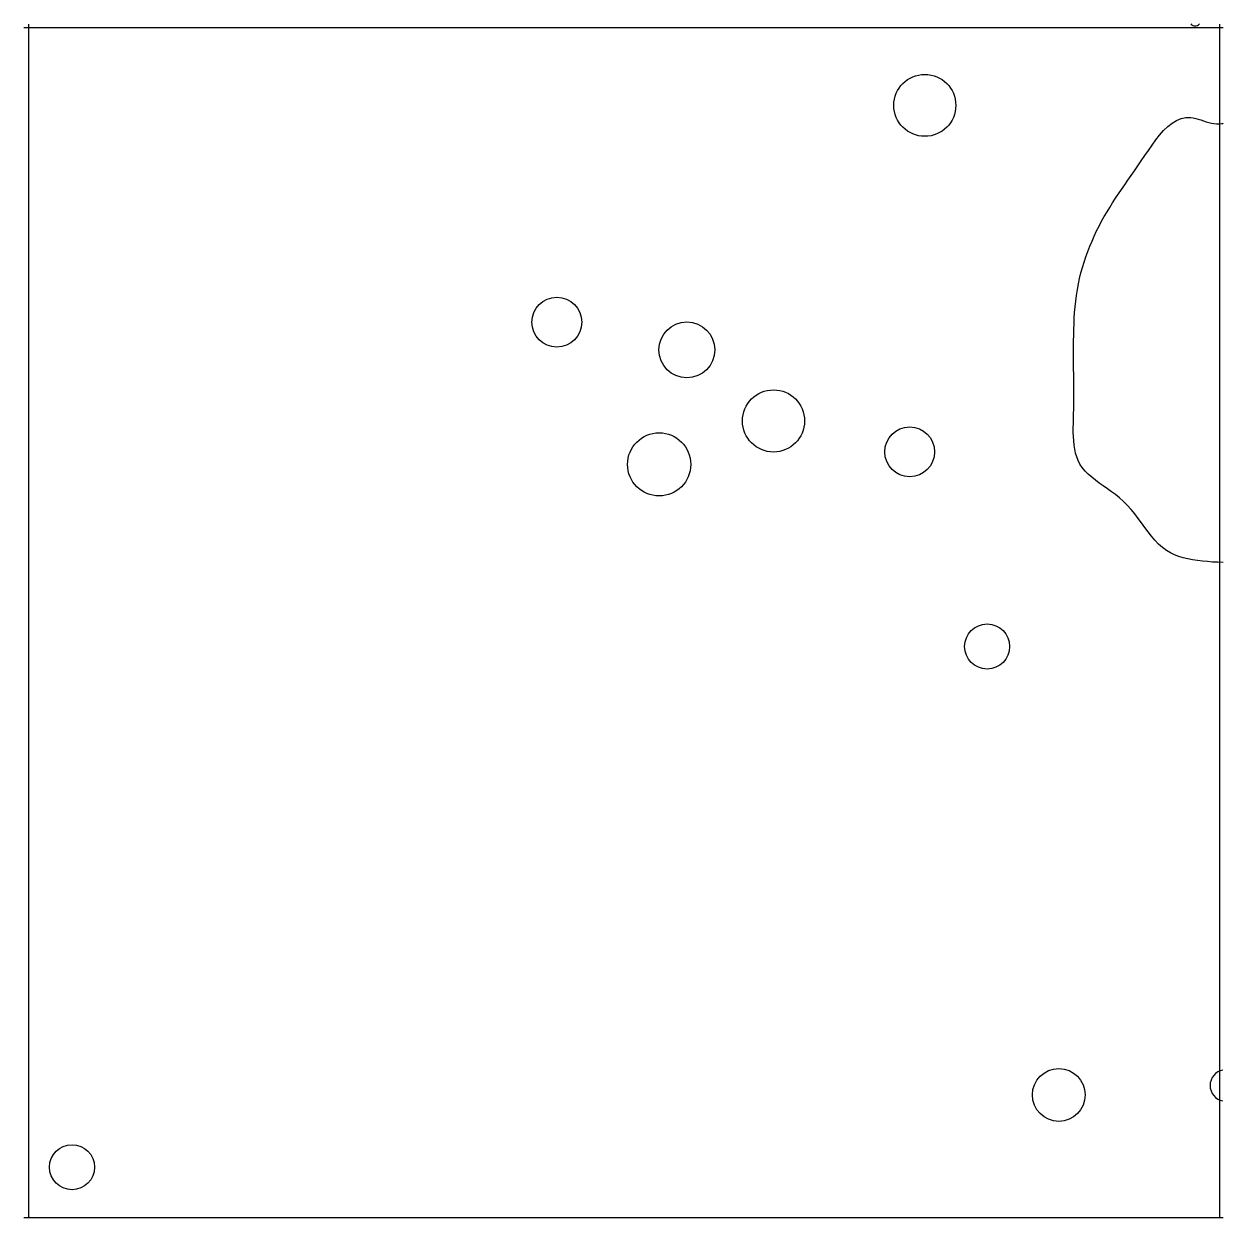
# Model space of a CAD drawing. Extents: x 9.052 to 10.043, y 1.566 to 2.552.
import ezdxf

# ---------------------------------------------------------------- set-up
doc = ezdxf.new("R2010")
doc.units = 0
for name, color, linetype in [('LAYER1', 7, 'CONTINUOUS'), ('LAYER10', 1, 'CONTINUOUS'), ('LAYER12', 5, 'CONTINUOUS')]:
    doc.layers.add(name, color=color, linetype=linetype)

msp = doc.modelspace()

# ---------------------------------------------------------------- linework, layer by layer
at = {"layer": 'LAYER1', "color": 7, "linetype": 'CONTINUOUS'}
for centre, radius in [((9.7964, 2.4851), 0.0256), ((9.4924, 2.3059), 0.0206), ((9.5998, 2.283), 0.0231), ((9.6714, 2.2243), 0.0257), ((9.7839, 2.1988), 0.0206), ((9.5769, 2.1884), 0.0261), ((9.8479, 2.0379), 0.0186), ((9.9071, 1.6673), 0.0218), ((9.0918, 1.6076), 0.0186)]:
    msp.add_circle(centre, radius, dxfattribs=at)
for centre, radius, start, end in [((10.0197, 2.5558), 0.005, -136.3349, -43.6576), ((10.0451, 1.6751), 0.013, 100.5113, -100.5113)]:
    msp.add_arc(centre, radius, start, end, dxfattribs=at)
at = {"layer": 'LAYER10', "color": 1, "linetype": 'CONTINUOUS'}
msp.add_lwpolyline([(10.0428, 2.1072), (10.0385, 2.1075), (10.0342, 2.1077), (10.03, 2.1081), (10.0258, 2.1084), (10.0217, 2.1089), (10.0176, 2.1095), (10.0137, 2.1103), (10.0099, 2.1112), (10.0062, 2.1124), (10.0027, 2.1137), (9.9993, 2.1154), (9.9961, 2.1172), (9.9927, 2.1198), (9.9895, 2.1226), (9.9865, 2.1257), (9.9837, 2.1291), (9.9809, 2.1326), (9.9781, 2.1363), (9.9754, 2.1401), (9.9726, 2.1438), (9.9698, 2.1476), (9.9668, 2.1512), (9.9636, 2.1548), (9.9603, 2.1581), (9.9572, 2.1608), (9.954, 2.1634), (9.9506, 2.1658), (9.9473, 2.1682), (9.9439, 2.1706), (9.9406, 2.1729), (9.9374, 2.1753), (9.9343, 2.1777), (9.9314, 2.1802), (9.9288, 2.1829), (9.9265, 2.1857), (9.9245, 2.1887), (9.923, 2.1916), (9.9219, 2.1946), (9.921, 2.1977), (9.9203, 2.201), (9.9198, 2.2044), (9.9194, 2.2079), (9.9192, 2.2114), (9.9191, 2.215), (9.9191, 2.2187), (9.9192, 2.2223), (9.9192, 2.226), (9.9193, 2.2296), (9.9194, 2.2345), (9.9195, 2.2394), (9.9195, 2.2441), (9.9195, 2.2489), (9.9195, 2.2536), (9.9194, 2.2582), (9.9194, 2.2628), (9.9193, 2.2674), (9.9193, 2.272), (9.9193, 2.2766), (9.9193, 2.2812), (9.9193, 2.2859), (9.9193, 2.2905), (9.9194, 2.2952), (9.9195, 2.2999), (9.9197, 2.3046), (9.9199, 2.3093), (9.9202, 2.314), (9.9206, 2.3187), (9.9211, 2.3234), (9.9218, 2.3281), (9.9225, 2.3328), (9.9233, 2.3375), (9.9243, 2.3421), (9.9254, 2.3466), (9.9267, 2.3511), (9.928, 2.3556), (9.9295, 2.36), (9.9311, 2.3643), (9.9328, 2.3687), (9.9346, 2.3729), (9.9364, 2.3771), (9.9384, 2.3813), (9.9404, 2.3853), (9.9425, 2.3893), (9.9447, 2.3932), (9.947, 2.3971), (9.9493, 2.4008), (9.9516, 2.4046), (9.954, 2.4083), (9.9565, 2.4119), (9.959, 2.4156), (9.9616, 2.4194), (9.9642, 2.4232), (9.9669, 2.427), (9.9697, 2.431), (9.9725, 2.4351), (9.9753, 2.4393), (9.9782, 2.4436), (9.9811, 2.4479), (9.9842, 2.4523), (9.9873, 2.4565), (9.9904, 2.4605), (9.9937, 2.4642), (9.9971, 2.4675), (10.0007, 2.4703), (10.0043, 2.4726), (10.0081, 2.4742), (10.0121, 2.4751), (10.0162, 2.4751), (10.0182, 2.4748), (10.0203, 2.4743), (10.0224, 2.4737), (10.0245, 2.4731), (10.0267, 2.4723), (10.0288, 2.4716), (10.031, 2.471), (10.0332, 2.4704), (10.0353, 2.47), (10.0375, 2.4698), (10.0396, 2.4698), (10.0418, 2.47), (10.0418, 2.47), (10.0419, 2.4701), (10.042, 2.4701), (10.0421, 2.4701), (10.0422, 2.4701), (10.0423, 2.4701), (10.0423, 2.4702), (10.0424, 2.4702), (10.0425, 2.4702), (10.0426, 2.4702), (10.0427, 2.4702), (10.0428, 2.4703)], dxfattribs=at)
at = {"layer": 'LAYER12', "color": 5, "linetype": 'CONTINUOUS'}
for points in [[(9.0521, 2.5494), (9.056, 2.5494)], [(9.0561, 2.5494), (9.056, 2.5494)], [(9.056, 2.5494), (9.0561, 2.5494)], [(9.0561, 2.5494), (9.056, 2.5494)], [(9.056, 2.5494), (9.0561, 2.5494)], [(9.0561, 2.5494), (9.056, 2.5494)], [(9.056, 2.5494), (9.0561, 2.5494)], [(9.056, 2.5494), (9.0599, 2.5494)], [(9.0561, 2.5511), (9.0561, 2.5523)], [(9.0561, 2.5523), (9.0561, 2.5523)], [(9.0561, 2.5523), (9.0561, 2.5523)], [(9.0561, 2.5494), (9.0561, 2.5511)], [(9.0561, 2.5494), (9.0561, 2.5494)], [(9.0561, 2.5484), (9.0561, 2.5494)], [(9.0561, 1.5665), (9.0561, 2.5484)], [(9.0599, 2.5494), (10.0428, 2.5494)], [(10.0398, 2.5523), (10.0398, 2.5484)], [(10.0398, 2.5484), (10.0398, 1.5656)], [(9.0561, 1.5657), (9.0521, 1.5657)], [(9.0561, 1.5665), (9.0561, 1.5656)], [(9.0561, 1.5656), (9.0561, 1.5665)], [(9.0561, 1.5656), (9.0561, 1.5665)], [(9.0599, 1.5657), (9.0561, 1.5657)], [(9.0561, 1.5656), (9.0561, 1.5657)], [(9.0561, 1.5657), (9.0561, 1.5656)], [(10.0428, 1.5657), (9.0599, 1.5657)]]:
    msp.add_lwpolyline(points, dxfattribs=at)

doc.saveas('drawing.dxf')
